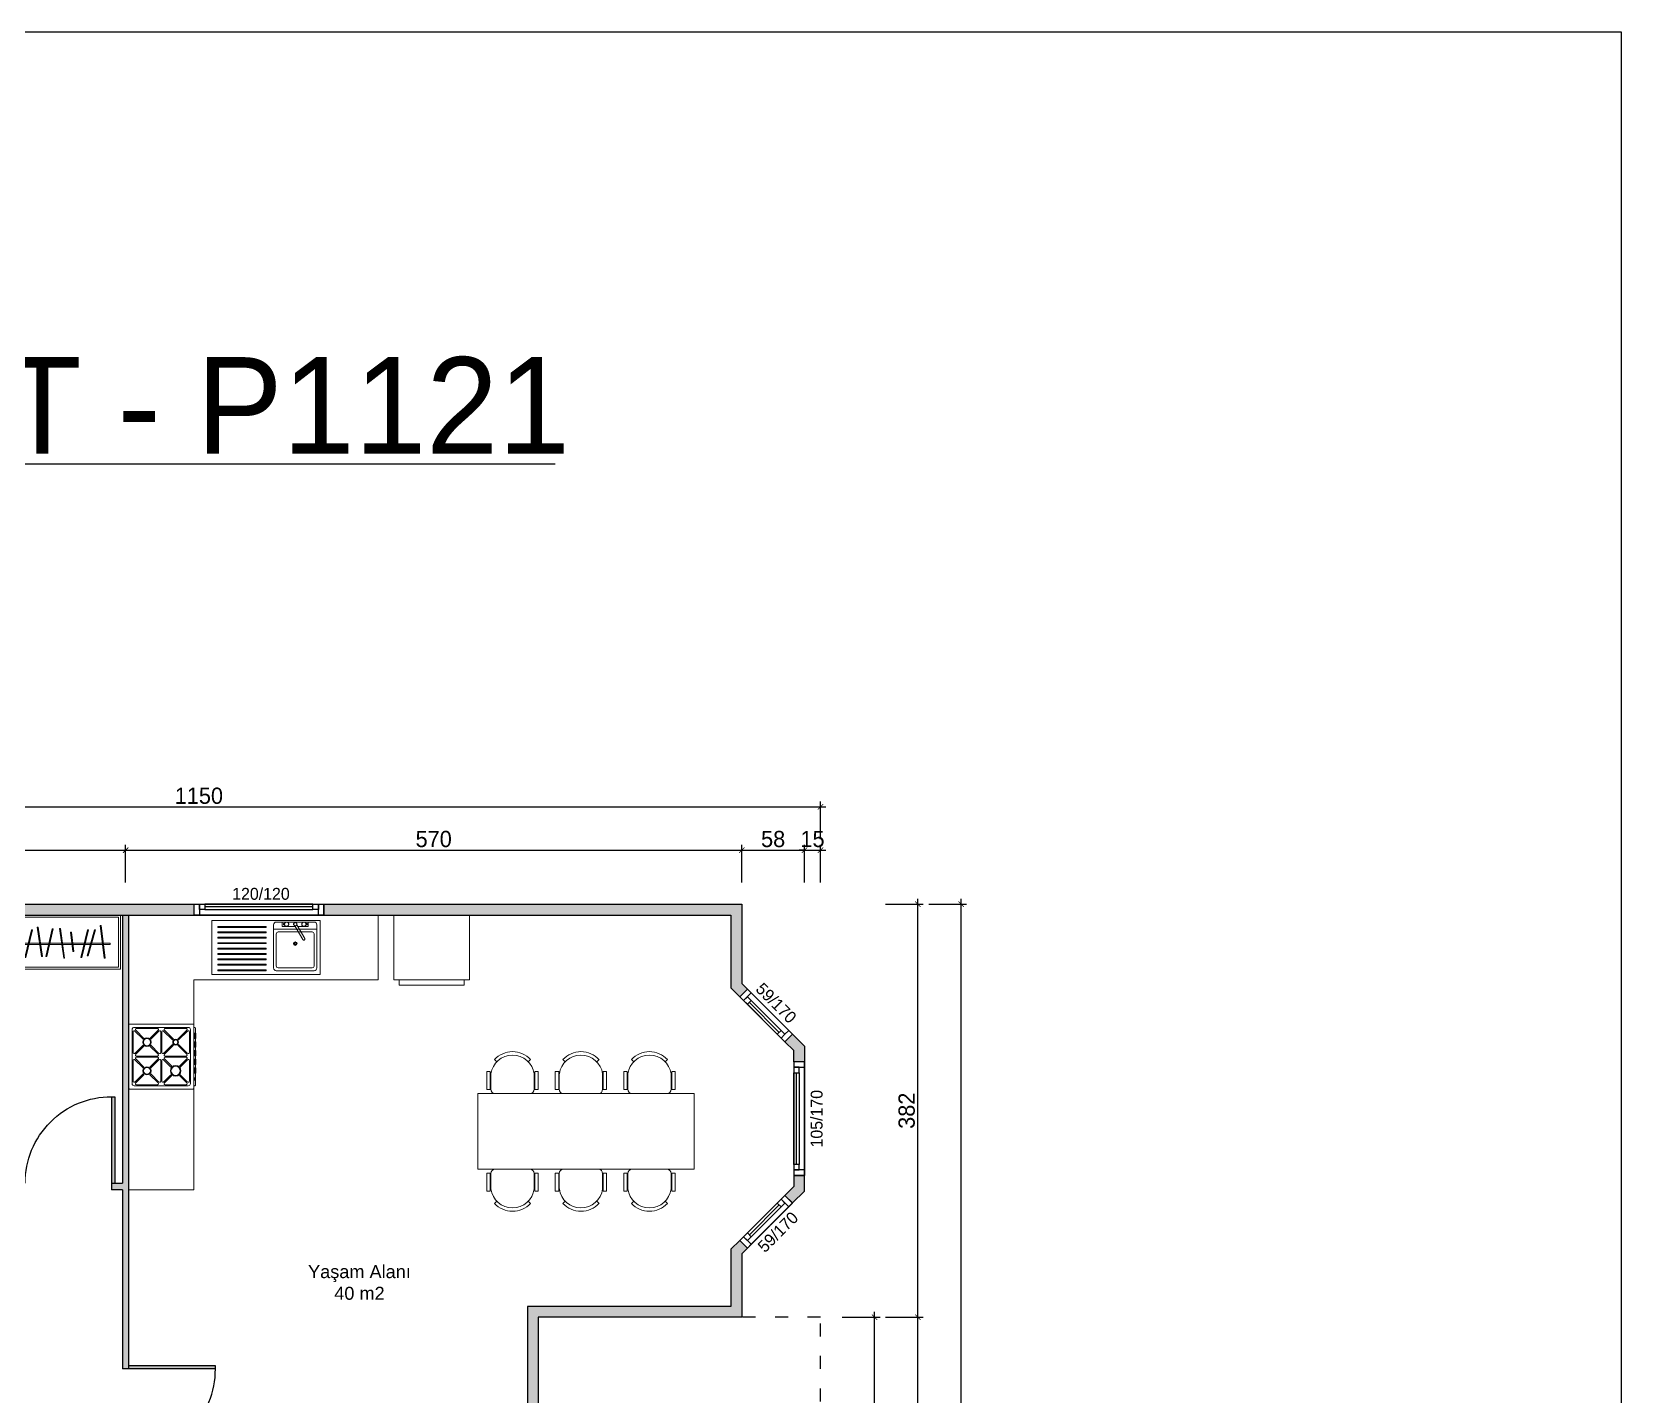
# Model space of a CAD drawing. Header units: inches. Extents: x 321 to 21697, y 7 to 6462.
# Drawn here: x 20227 to 21697, y 1268 to 2529 of the extents above; entities that cross this region are included whole.
import ezdxf

# ---------------------------------------------------------------- set-up
doc = ezdxf.new("R2010")
doc.units = ezdxf.units.IN
doc.header["$MEASUREMENT"] = 0
doc.linetypes.add('ACAD_ISO03W100', pattern=[30, 12, -18])
doc.layers.add('Kapı', color=154, linetype='Continuous', true_color=0x0c4697)
for name, color, linetype in [('Pencere', 141, 'Continuous'), ('PM-TARAMA PARAPET', 7, 'Continuous'), ('Veranda', 31, 'Continuous')]:
    doc.layers.add(name, color=color, linetype=linetype)
doc.layers.add('tefris', color=8, linetype='Continuous', lineweight=5)
doc.layers.add('tefriş', color=8, linetype='Continuous', lineweight=0)
doc.styles.add('DIŞ ÖLÇÜ', font='FRAMDCN.TTF', dxfattribs={"height": 15})
doc.styles.get("Standard").update_dxf_attribs({"font": 'arial.ttf'})
doc.dimstyles.new('YAZI STİLİ', dxfattribs={"dimscale": 0.5, "dimtxt": 15, "dimasz": 10, "dimexe": 10, "dimexo": 10, "dimgap": 5, "dimtad": 1, "dimdec": 0, "dimtxsty": 'DIŞ ÖLÇÜ', "dimblk": 'ARCHTICK', "dimcen": 2.5, "dimdle": 10, "dimadec": 0, "dimazin": 0, "dimtfac": 1, "dimtdec": 0, "dimtix": 1, "dimtmove": 0, "dimatfit": 3, "dimldrblk": 'ARCHTICK', "dimfxl": 60, "dimfxlon": 1, "dimlwd": -1, "dimlwe": -1, "dimarcsym": 0})

# ---------------------------------------------------------------- blocks, each defined once
blk = doc.blocks.new('_ArchTick')
at = {"color": 0, "linetype": 'ByBlock', "const_width": 0.15}
blk.add_lwpolyline([(-0.5, -0.5), (0.5, 0.5)], dxfattribs=at)
blk = doc.blocks.new('*D398')
at = {"color": 0, "transparency": 16777216}
for p, q in [((20695.2, 526.7), (20695.2, 491.7)), ((20956.2, 526.7), (20956.2, 491.7)), ((20690.2, 496.7), (20961.2, 496.7))]:
    blk.add_line(p, q, dxfattribs=at)
at = {"layer": 'Defpoints', "color": 0, "transparency": 16777216}
for p in [(20956.2, 1300.7), (20695.2, 802.9), (20956.2, 496.7)]:
    blk.add_point(p, dxfattribs=at)
at = {"color": 0, "transparency": 16777216, "xscale": 5, "yscale": 5, "zscale": 5, "rotation": 180}
blk.add_blockref('_ArchTick', (20695.2, 496.7), dxfattribs=at)
at = {"color": 0, "transparency": 16777216, "xscale": 5, "yscale": 5, "zscale": 5}
blk.add_blockref('_ArchTick', (20956.2, 496.7), dxfattribs=at)
at = {"color": 0, "transparency": 16777216, "insert": (20825.7, 506.9), "char_height": 15, "attachment_point": 5, "style": 'DIŞ ÖLÇÜ'}
blk.add_mtext('261', dxfattribs=at)
blk = doc.blocks.new('*D401')
at = {"color": 0, "transparency": 16777216}
for p, q in [((21016.2, 1340.7), (21051.2, 1340.7)), ((21046.2, 837.9), (21046.2, 1345.7)), ((21016.2, 842.9), (21051.2, 842.9))]:
    blk.add_line(p, q, dxfattribs=at)
at = {"layer": 'Defpoints', "color": 0, "transparency": 16777216}
for p in [(20923.4, 1340.7), (21046.2, 1340.7), (20233.2, 842.9)]:
    blk.add_point(p, dxfattribs=at)
at = {"color": 0, "transparency": 16777216, "xscale": 5, "yscale": 5, "zscale": 5}
for p, rotation in [((21046.2, 1340.7), 90), ((21046.2, 842.9), 270)]:
    blk.add_blockref('_ArchTick', p, dxfattribs=dict(at, rotation=rotation))
at = {"color": 0, "transparency": 16777216, "insert": (21035.9, 1091.8), "char_height": 15, "attachment_point": 5, "rotation": 90, "style": 'DIŞ ÖLÇÜ'}
blk.add_mtext('498', dxfattribs=at)
blk = doc.blocks.new('*D402')
at = {"color": 0, "transparency": 16777216}
for p, q in [((21016.2, 1722.7), (21051.2, 1722.7)), ((21046.2, 1335.7), (21046.2, 1727.7)), ((21016.2, 1340.7), (21051.2, 1340.7))]:
    blk.add_line(p, q, dxfattribs=at)
at = {"layer": 'Defpoints', "color": 0, "transparency": 16777216}
for p in [(20923.4, 1722.7), (21046.2, 1722.7), (20923.4, 1340.7)]:
    blk.add_point(p, dxfattribs=at)
at = {"color": 0, "transparency": 16777216, "xscale": 5, "yscale": 5, "zscale": 5}
for p, rotation in [((21046.2, 1722.7), 90), ((21046.2, 1340.7), 270)]:
    blk.add_blockref('_ArchTick', p, dxfattribs=dict(at, rotation=rotation))
at = {"color": 0, "transparency": 16777216, "insert": (21035.9, 1531.7), "char_height": 15, "attachment_point": 5, "rotation": 90, "style": 'DIŞ ÖLÇÜ'}
blk.add_mtext('382', dxfattribs=at)
blk = doc.blocks.new('*D548')
at = {"color": 0, "transparency": 16777216}
for p, q in [((19801.7, 1772.7), (20318.7, 1772.7)), ((19806.7, 1742.7), (19806.7, 1777.7)), ((20313.7, 1742.7), (20313.7, 1777.7))]:
    blk.add_line(p, q, dxfattribs=at)
at = {"layer": 'Defpoints', "color": 0, "transparency": 16777216}
for p in [(20313.7, 1772.7), (19806.7, 1722.7), (20313.7, 1712.7)]:
    blk.add_point(p, dxfattribs=at)
at = {"color": 0, "transparency": 16777216, "xscale": 5, "yscale": 5, "zscale": 5, "rotation": 180}
blk.add_blockref('_ArchTick', (19806.7, 1772.7), dxfattribs=at)
at = {"color": 0, "transparency": 16777216, "xscale": 5, "yscale": 5, "zscale": 5}
blk.add_blockref('_ArchTick', (20313.7, 1772.7), dxfattribs=at)
at = {"color": 0, "transparency": 16777216, "insert": (20060.2, 1782.9), "char_height": 15, "attachment_point": 5, "style": 'DIŞ ÖLÇÜ'}
blk.add_mtext('507', dxfattribs=at)
blk = doc.blocks.new('*D549')
at = {"color": 0, "transparency": 16777216}
for p, q in [((20308.7, 1772.7), (20888.4, 1772.7)), ((20313.7, 1742.7), (20313.7, 1777.7)), ((20883.4, 1742.7), (20883.4, 1777.7))]:
    blk.add_line(p, q, dxfattribs=at)
at = {"layer": 'Defpoints', "color": 0, "transparency": 16777216}
for p in [(20883.4, 1772.7), (20883.4, 1722.7), (20313.7, 1712.7)]:
    blk.add_point(p, dxfattribs=at)
at = {"color": 0, "transparency": 16777216, "xscale": 5, "yscale": 5, "zscale": 5, "rotation": 180}
blk.add_blockref('_ArchTick', (20313.7, 1772.7), dxfattribs=at)
at = {"color": 0, "transparency": 16777216, "xscale": 5, "yscale": 5, "zscale": 5}
blk.add_blockref('_ArchTick', (20883.4, 1772.7), dxfattribs=at)
at = {"color": 0, "transparency": 16777216, "insert": (20598.5, 1782.9), "char_height": 15, "attachment_point": 5, "style": 'DIŞ ÖLÇÜ'}
blk.add_mtext('570', dxfattribs=at)
blk = doc.blocks.new('*D550')
at = {"color": 0, "transparency": 16777216}
for p, q in [((20878.4, 1772.7), (20946.4, 1772.7)), ((20883.4, 1742.7), (20883.4, 1777.7)), ((20941.4, 1742.7), (20941.4, 1777.7))]:
    blk.add_line(p, q, dxfattribs=at)
at = {"layer": 'Defpoints', "color": 0, "transparency": 16777216}
for p in [(20941.4, 1772.7), (20883.4, 1722.7), (20941.4, 1591.4)]:
    blk.add_point(p, dxfattribs=at)
at = {"color": 0, "transparency": 16777216, "xscale": 5, "yscale": 5, "zscale": 5, "rotation": 180}
blk.add_blockref('_ArchTick', (20883.4, 1772.7), dxfattribs=at)
at = {"color": 0, "transparency": 16777216, "xscale": 5, "yscale": 5, "zscale": 5}
blk.add_blockref('_ArchTick', (20941.4, 1772.7), dxfattribs=at)
at = {"color": 0, "transparency": 16777216, "insert": (20912.4, 1782.9), "char_height": 15, "attachment_point": 5, "style": 'DIŞ ÖLÇÜ'}
blk.add_mtext('58', dxfattribs=at)
blk = doc.blocks.new('*D551')
at = {"color": 0, "transparency": 16777216}
for p, q in [((20941.4, 1772.7), (20936.4, 1772.7)), ((20941.4, 1742.7), (20941.4, 1777.7)), ((20941.4, 1772.7), (20956.2, 1772.7)), ((20956.2, 1742.7), (20956.2, 1777.7)), ((20956.2, 1772.7), (20961.2, 1772.7))]:
    blk.add_line(p, q, dxfattribs=at)
at = {"layer": 'Defpoints', "color": 0, "transparency": 16777216}
for p in [(20956.2, 1772.7), (20941.4, 1591.4), (20956.2, 1340.7)]:
    blk.add_point(p, dxfattribs=at)
at = {"color": 0, "transparency": 16777216, "xscale": 5, "yscale": 5, "zscale": 5}
blk.add_blockref('_ArchTick', (20941.4, 1772.7), dxfattribs=at)
at = {"color": 0, "transparency": 16777216, "xscale": 5, "yscale": 5, "zscale": 5, "rotation": 180}
blk.add_blockref('_ArchTick', (20956.2, 1772.7), dxfattribs=at)
at = {"color": 0, "transparency": 16777216, "insert": (20948.8, 1782.9), "char_height": 15, "attachment_point": 5, "style": 'DIŞ ÖLÇÜ'}
blk.add_mtext('15', dxfattribs=at)
blk = doc.blocks.new('*D403')
at = {"color": 0, "transparency": 16777216}
for p, q in [((19801.7, 1812.7), (20961.2, 1812.7)), ((19806.7, 1782.7), (19806.7, 1817.7)), ((20956.2, 1782.7), (20956.2, 1817.7))]:
    blk.add_line(p, q, dxfattribs=at)
at = {"layer": 'Defpoints', "color": 0, "transparency": 16777216}
for p in [(20956.2, 1812.7), (19806.7, 1722.7), (20956.2, 1340.7)]:
    blk.add_point(p, dxfattribs=at)
at = {"color": 0, "transparency": 16777216, "xscale": 5, "yscale": 5, "zscale": 5, "rotation": 180}
blk.add_blockref('_ArchTick', (19806.7, 1812.7), dxfattribs=at)
at = {"color": 0, "transparency": 16777216, "xscale": 5, "yscale": 5, "zscale": 5}
blk.add_blockref('_ArchTick', (20956.2, 1812.7), dxfattribs=at)
at = {"color": 0, "transparency": 16777216, "insert": (20381.4, 1822.9), "char_height": 15, "attachment_point": 5, "style": 'DIŞ ÖLÇÜ'}
blk.add_mtext('1150', dxfattribs=at)
blk = doc.blocks.new('*D405')
at = {"color": 0, "transparency": 16777216}
for p, q in [((21056.2, 1722.7), (21091.2, 1722.7)), ((21086.2, 581.7), (21086.2, 1727.7)), ((21056.2, 586.7), (21091.2, 586.7))]:
    blk.add_line(p, q, dxfattribs=at)
at = {"layer": 'Defpoints', "color": 0, "transparency": 16777216}
for p in [(20840.1, 1722.7), (21086.2, 1722.7), (20107.4, 586.7)]:
    blk.add_point(p, dxfattribs=at)
at = {"color": 0, "transparency": 16777216, "xscale": 5, "yscale": 5, "zscale": 5}
for p, rotation in [((21086.2, 1722.7), 90), ((21086.2, 586.7), 270)]:
    blk.add_blockref('_ArchTick', p, dxfattribs=dict(at, rotation=rotation))
at = {"color": 0, "transparency": 16777216, "insert": (21075.9, 1154.7), "char_height": 15, "attachment_point": 5, "rotation": 90, "style": 'DIŞ ÖLÇÜ'}
blk.add_mtext('1136', dxfattribs=at)
blk = doc.blocks.new('*D407')
at = {"color": 0, "transparency": 16777216}
for p, q in [((20976.2, 1340.7), (21011.2, 1340.7)), ((21006.2, 597.9), (21006.2, 1345.7)), ((20976.2, 602.9), (21011.2, 602.9))]:
    blk.add_line(p, q, dxfattribs=at)
at = {"layer": 'Defpoints', "color": 0, "transparency": 16777216}
for p in [(20916.2, 1340.7), (21006.2, 1340.7), (20916.2, 602.9)]:
    blk.add_point(p, dxfattribs=at)
at = {"color": 0, "transparency": 16777216, "xscale": 5, "yscale": 5, "zscale": 5}
for p, rotation in [((21006.2, 1340.7), 90), ((21006.2, 602.9), 270)]:
    blk.add_blockref('_ArchTick', p, dxfattribs=dict(at, rotation=rotation))
at = {"color": 0, "transparency": 16777216, "insert": (20995.9, 971.8), "char_height": 15, "attachment_point": 5, "rotation": 90, "style": 'DIŞ ÖLÇÜ'}
blk.add_mtext('738', dxfattribs=at)
blk = doc.blocks.new('esfdad')
at = {"layer": 'tefris', "lineweight": 0, "ltscale": 50}
for p, q in [((8348.4, 990.1), (8347.5, 989.9)), ((8362.3, 988.4), (8361.4, 988.4)), ((8368.9, 988.7), (8368, 988.5)), ((8379.4, 985.5), (8378.5, 985.4)), ((8394.9, 987.6), (8393.9, 987.6)), ((8400.1, 990.1), (8399.2, 990.1)), ((8414.1, 988.4), (8413.2, 988.4)), ((8420.7, 988.7), (8419.8, 988.7)), ((8431.1, 985.5), (8430.2, 985.5)), ((8446.6, 987.6), (8445.7, 987.6)), ((8453.2, 987.5), (8452.3, 987.5)), ((8458.3, 991.7), (8457.4, 991.6)), ((8352.3, 962.8), (8351.4, 962.8)), ((8356.3, 962.8), (8355.4, 962.8)), ((8372.9, 961.4), (8372, 961.4)), ((8381.5, 967.7), (8380.6, 967.7)), ((8388.9, 962), (8388, 962)), ((8404.1, 962.8), (8403.2, 962.8)), ((8408.1, 962.8), (8407.2, 962.8)), ((8424.7, 961.4), (8423.8, 961.4)), ((8433.3, 967.7), (8432.4, 967.6)), ((8440.7, 962), (8439.7, 962)), ((8446.3, 963.4), (8445.4, 963.4)), ((8462, 961.5), (8461.1, 961.5))]:
    blk.add_line(p, q, dxfattribs=at)
at = {"layer": 'tefris', "lineweight": 0}
for p, q in [((8351.4, 962.8), (8347.5, 989.9)), ((8352.3, 962.8), (8348.4, 990.1)), ((8355.4, 962.8), (8361.4, 988.4)), ((8356.3, 962.8), (8362.3, 988.4)), ((8372, 961.4), (8368, 988.7)), ((8372.9, 961.4), (8368.9, 988.7)), ((8380.6, 967.7), (8378.4, 985.5)), ((8381.5, 967.7), (8379.4, 985.5)), ((8388, 962), (8393.9, 987.6)), ((8388.9, 962), (8394.9, 987.6)), ((8403.2, 962.8), (8399.2, 990.1)), ((8404.1, 962.8), (8400.1, 990.1)), ((8407.2, 962.8), (8413.2, 988.4)), ((8408.1, 962.8), (8414.1, 988.4)), ((8423.8, 961.4), (8419.8, 988.7)), ((8424.7, 961.4), (8420.7, 988.7)), ((8432.4, 967.7), (8430.2, 985.5)), ((8433.3, 967.7), (8431.1, 985.5)), ((8439.7, 962), (8445.7, 987.6)), ((8440.7, 962), (8446.6, 987.6)), ((8445.4, 963.4), (8452.3, 987.5)), ((8446.3, 963.4), (8453.2, 987.5)), ((8461.1, 961.5), (8457.4, 991.7)), ((8462, 961.5), (8458.3, 991.7))]:
    blk.add_line(p, q, dxfattribs=at)
at = {"layer": 'tefris'}
for points in [[(8326.4, 951.2), (8476.4, 951.2), (8476.4, 1001.2), (8326.4, 1001.2)], [(8328.4, 953.2), (8474.4, 953.2), (8474.4, 999.2), (8328.4, 999.2)]]:
    blk.add_lwpolyline(points, close=True, dxfattribs=at)
at = {"layer": 'tefris', "lineweight": 0}
for points in [[(8349.6, 975.4), (8335.9, 975.4), (8335.9, 973.9), (8349.8, 973.9)], [(8358.4, 975.4), (8350.5, 975.4)], [(8350.7, 973.9), (8358, 973.9)], [(8358.9, 973.9), (8370.2, 973.9)], [(8369.9, 975.4), (8359.3, 975.4)], [(8379.7, 975.4), (8370.9, 975.4)], [(8371.1, 973.9), (8379.8, 973.9)], [(8391.1, 975.4), (8380.6, 975.4)], [(8380.8, 973.9), (8390.7, 973.9)], [(8391.7, 973.9), (8401.6, 973.9)], [(8401.4, 975.4), (8392, 975.4)], [(8410.2, 975.4), (8402.3, 975.4)], [(8402.5, 973.9), (8409.8, 973.9)], [(8410.7, 973.9), (8421.9, 973.9)], [(8421.7, 975.4), (8411.1, 975.4)], [(8431.4, 975.4), (8422.6, 975.4)], [(8422.9, 973.9), (8431.6, 973.9)], [(8442.9, 975.4), (8432.4, 975.4)], [(8432.5, 973.9), (8442.5, 973.9)], [(8443.4, 973.9), (8448.4, 973.9)], [(8448.9, 975.4), (8443.8, 975.4)], [(8449.4, 973.9), (8459.6, 973.9)], [(8459.4, 975.4), (8449.8, 975.4)], [(8460.5, 973.9), (8466.7, 973.9), (8466.7, 975.4), (8460.3, 975.4)]]:
    blk.add_lwpolyline(points, dxfattribs=at)
blk = doc.blocks.new('PŞP')
at = {"layer": 'tefris', "ltscale": 0.05}
for p, q in [((47961.5, 12742), (47961.5, 12682)), ((47966.5, 12682), (47966.5, 12742))]:
    blk.add_line(p, q, dxfattribs=at)
at = {"layer": 'tefris', "ltscale": 50}
blk.add_line((47961.5, 12742), (47966.5, 12742), dxfattribs=at)
at = {"layer": 'tefris'}
blk.add_line((47961.5, 12682), (47966.5, 12682), dxfattribs=at)
at = {"layer": 'tefris', "ltscale": 0.05}
blk.add_lwpolyline([(48026.5, 12747), (47966.5, 12747), (47966.5, 12677), (48026.5, 12677)], close=True, dxfattribs=at)
blk = doc.blocks.new('yjyujyuj')
at = {"layer": 'tefris'}
for p, q in [((54965.3, -15206.2), (54965.3, -15156.2)), ((54965.3, -15156.2), (55065.3, -15156.2)), ((54968.3, -15160.1), (54968.3, -15200.1)), ((55008.3, -15164.2), (54968.3, -15164.2)), ((55005.8, -15157.6), (54970.8, -15157.6)), ((55004.1, -15166.7), (54972.5, -15166.7)), ((54976.3, -15157.6), (54976.3, -15161.6)), ((55000.3, -15157.6), (54976.3, -15157.6)), ((54976.3, -15161.6), (54986, -15161.6)), ((54977.3, -15159.1), (54977.3, -15160.1)), ((54978.4, -15159.1), (54977.3, -15159.1)), ((54977.3, -15160.1), (54978.4, -15160.1)), ((54979.4, -15172.9), (54986.9, -15160.1)), ((54988.6, -15161.1), (54981.2, -15173.9)), ((54988.3, -15161.6), (55000.3, -15161.6)), ((54998.2, -15159.1), (54999.3, -15159.1)), ((54999.3, -15160.1), (54998.2, -15160.1)), ((54999.3, -15159.1), (54999.3, -15160.1)), ((55000.3, -15161.6), (55000.3, -15157.6)), ((55008.3, -15200.1), (55008.3, -15160.1)), ((55015.3, -15162.6), (55015.3, -15161.7)), ((55015.3, -15161.7), (55059.9, -15161.7)), ((55059.9, -15162.6), (55015.3, -15162.6)), ((55015.3, -15167.6), (55015.3, -15166.7)), ((55015.3, -15166.7), (55059.9, -15166.7)), ((55059.9, -15161.7), (55059.9, -15162.6)), ((55059.9, -15166.7), (55059.9, -15167.6)), ((55065.3, -15156.2), (55065.3, -15157.2)), ((55065.3, -15156.2), (55065.3, -15206.2)), ((54970.8, -15168.4), (54970.8, -15198.4)), ((55005.8, -15198.4), (55005.8, -15168.4)), ((55059.9, -15167.6), (55015.3, -15167.6)), ((55015.3, -15172.6), (55015.3, -15171.7)), ((55015.3, -15171.7), (55059.9, -15171.7)), ((55059.9, -15172.6), (55015.3, -15172.6)), ((55015.3, -15177.6), (55015.3, -15176.7)), ((55015.3, -15176.7), (55059.9, -15176.7)), ((55059.9, -15177.6), (55015.3, -15177.6)), ((55059.9, -15171.7), (55059.9, -15172.6)), ((55059.9, -15176.7), (55059.9, -15177.6)), ((55015.3, -15182.6), (55015.3, -15181.7)), ((55015.3, -15181.7), (55059.9, -15181.7)), ((55059.9, -15182.6), (55015.3, -15182.6)), ((55015.3, -15187.6), (55015.3, -15186.7)), ((55015.3, -15186.7), (55059.9, -15186.7)), ((55059.9, -15187.6), (55015.3, -15187.6)), ((55015.3, -15192.6), (55015.3, -15191.7)), ((55015.3, -15191.7), (55059.9, -15191.7)), ((55059.9, -15192.6), (55015.3, -15192.6)), ((55059.9, -15181.7), (55059.9, -15182.6)), ((55059.9, -15186.7), (55059.9, -15187.6)), ((55059.9, -15191.7), (55059.9, -15192.6)), ((54965.3, -15206.2), (54966.3, -15206.2)), ((55065.3, -15206.2), (54965.3, -15206.2)), ((54970.8, -15202.6), (55005.8, -15202.6)), ((54972.5, -15200.1), (55004.1, -15200.1)), ((55015.3, -15197.6), (55015.3, -15196.7)), ((55015.3, -15196.7), (55059.9, -15196.7)), ((55059.9, -15197.6), (55015.3, -15197.6)), ((55015.3, -15202.6), (55015.3, -15201.7)), ((55015.3, -15201.7), (55059.9, -15201.7)), ((55059.9, -15202.6), (55015.3, -15202.6)), ((55059.9, -15196.7), (55059.9, -15197.6)), ((55059.9, -15201.7), (55059.9, -15202.6))]:
    blk.add_line(p, q, dxfattribs=at)
blk.add_lwpolyline([(54988.3, -15158.1), (54988.6, -15158.1), (54988.9, -15158.2), (54989.2, -15158.3), (54989.4, -15158.5), (54989.6, -15158.7), (54989.7, -15159), (54989.8, -15159.3), (54989.8, -15159.6), (54989.8, -15159.9), (54989.7, -15160.1), (54989.6, -15160.4), (54989.4, -15160.6), (54989.1, -15160.8), (54988.9, -15160.9), (54988.6, -15161), (54988.3, -15161.1), (54988, -15161), (54987.7, -15161), (54987.5, -15160.8), (54987.3, -15160.6), (54987.1, -15160.4), (54986.9, -15160.1), (54986.8, -15159.8), (54986.8, -15159.6), (54986.8, -15159.3), (54986.9, -15159), (54987.1, -15158.7), (54987.3, -15158.5), (54987.5, -15158.3), (54987.7, -15158.2), (54988, -15158.1), (54988.3, -15158.1), (54988, -15158.1), (54987.7, -15158.2), (54987.5, -15158.3), (54987.3, -15158.5), (54987.1, -15158.7), (54986.9, -15159), (54986.8, -15159.3), (54986.8, -15159.6), (54986.8, -15159.8), (54986.9, -15160), (54986.9, -15160.1), (54979.4, -15172.9), (54979.3, -15173.2), (54979.3, -15173.4), (54979.3, -15173.7), (54979.4, -15173.9), (54979.6, -15174.1), (54979.8, -15174.3), (54980, -15174.4), (54980.3, -15174.4), (54980.6, -15174.4), (54980.8, -15174.3), (54981, -15174.1), (54981.2, -15173.9), (54988.6, -15161.1), (54988.3, -15161.6), (55000.3, -15161.6), (55000.3, -15157.6), (54976.3, -15157.6), (54976.3, -15161.6), (54986, -15161.6), (54980.3, -15161.6), (54980.7, -15161.5), (54981, -15161.4), (54981.3, -15161.3), (54981.6, -15161.1), (54981.8, -15160.9), (54982, -15160.6), (54982.2, -15160.2), (54982.3, -15159.9), (54982.3, -15159.6), (54982.3, -15159.2), (54982.2, -15158.9), (54982, -15158.6), (54981.8, -15158.3), (54981.6, -15158), (54981.3, -15157.8), (54981, -15157.7), (54980.7, -15157.6), (54980.3, -15157.6), (54980, -15157.6), (54979.6, -15157.7), (54979.3, -15157.8), (54979, -15158), (54978.8, -15158.3), (54978.6, -15158.6), (54978.4, -15158.9), (54978.4, -15159.1), (54977.3, -15159.1), (54977.3, -15160.1), (54978.4, -15160.1), (54978.4, -15160.1), (54978.3, -15159.9), (54978.3, -15159.6), (54978.3, -15159.2), (54978.4, -15158.9), (54978.4, -15159.1), (54978.4, -15159.1), (54978.4, -15159.1), (54978.4, -15159.1), (54978.3, -15159.2), (54978.3, -15159.6), (54978.3, -15159.9), (54978.4, -15160.1), (54978.4, -15160.2), (54978.6, -15160.6), (54978.8, -15160.8), (54979, -15161.1), (54979.3, -15161.3), (54979.6, -15161.4), (54980, -15161.5), (54980.3, -15161.6), (54976.3, -15161.6), (54976.3, -15157.6), (54996.3, -15157.6), (54996, -15157.6), (54995.6, -15157.7), (54995.3, -15157.8), (54995, -15158), (54994.8, -15158.3), (54994.6, -15158.5), (54994.4, -15158.9), (54994.3, -15159.2), (54994.3, -15159.6), (54994.3, -15159.9), (54994.4, -15160.3), (54994.6, -15160.6), (54994.8, -15160.8), (54995, -15161.1), (54995.3, -15161.3), (54995.6, -15161.4), (54996, -15161.5), (54996.3, -15161.6), (54996.7, -15161.5), (54997, -15161.4), (54997.3, -15161.3), (54997.6, -15161.1), (54997.9, -15160.8), (54998, -15160.6), (54998.2, -15160.3), (54998.2, -15160.1), (54999.3, -15160.1), (54999.3, -15159.1), (54998.2, -15159.1), (54998.2, -15158.9), (54998, -15158.6), (54997.8, -15158.3), (54997.6, -15158), (54997.3, -15157.8), (54997, -15157.7), (54996.6, -15157.6), (54996.3, -15157.6), (54996.6, -15157.6), (54997, -15157.7), (54997.3, -15157.8), (54997.6, -15158), (54997.8, -15158.3), (54998, -15158.6), (54998.2, -15159.1), (54998.3, -15159.6), (54998.3, -15159.9), (54998.2, -15160.1), (54998.2, -15160.1)], dxfattribs=at)
for centre, radius in [((54980.3, -15159.6), 2), ((54988.3, -15159.6), 1.5), ((54996.3, -15159.6), 2), ((54988.3, -15177.6), 1.67), ((54986.9, -15177.6), 0.195), ((54987.3, -15176.6), 0.195), ((54987.3, -15178.5), 0.195), ((54988.3, -15177.6), 1.1), ((54988.3, -15177.6), 0.833), ((54988.3, -15176.2), 0.195), ((54988.3, -15178.9), 0.195), ((54989.3, -15176.6), 0.195), ((54989.3, -15178.5), 0.195), ((54989.7, -15177.6), 0.195)]:
    blk.add_circle(centre, radius, dxfattribs=at)
for centre, radius, start, end in [((54970.8, -15160.1), 2.5, 90, 180), ((54972.5, -15168.4), 1.67, 90, 180), ((55004.1, -15168.4), 1.67, 0, 90), ((55005.8, -15160.1), 2.5, 0, 90), ((54980.3, -15173.4), 1, 150, 330), ((54970.8, -15200.1), 2.5, 180, 270), ((54972.5, -15198.4), 1.67, 180, 270), ((55004.1, -15198.4), 1.67, 270, 0), ((55005.8, -15200.1), 2.5, 270, 0)]:
    blk.add_arc(centre, radius, start, end, dxfattribs=at)
blk = doc.blocks.new('thtyht')
at = {"layer": 'tefris'}
for p, q in [((54468.4, -15985), (54467.9, -15985.5)), ((54467.9, -15985.5), (54467.9, -15990.3)), ((54469.5, -15985), (54468.4, -15985)), ((54469.5, -15982.5), (54470, -15982)), ((54469.5, -15982.5), (54469.5, -16041.5)), ((54529, -15982), (54470, -15982)), ((54472.5, -15987), (54472.5, -16037)), ((54473.5, -15989.1), (54473.5, -16008.3)), ((54524.5, -15985), (54474.5, -15985)), ((54475.2, -15988.4), (54483.4, -15996.6)), ((54475.9, -15987.7), (54484.1, -15995.9)), ((54495.8, -15986), (54476.6, -15986)), ((54496.6, -15987.7), (54488.3, -15995.9)), ((54497.3, -15988.4), (54489, -15996.6)), ((54499, -15989.1), (54499, -16008.3)), ((54500, -15989.1), (54500, -16008.3)), ((54509.2, -15995.9), (54501.7, -15988.4)), ((54509.9, -15995.2), (54502.4, -15987.7)), ((54522.3, -15986), (54503.1, -15986)), ((54523.1, -15987.7), (54515.5, -15995.2)), ((54523.8, -15988.4), (54516.3, -15995.9)), ((54525.5, -15989.1), (54525.5, -16008.3)), ((54526.5, -15987), (54526.5, -16037)), ((54529.5, -15982.5), (54529, -15982)), ((54529.5, -15982.5), (54529.5, -16041.5)), ((54467.5, -15990.3), (54467.5, -15995.3)), ((54469.5, -15990.3), (54467.5, -15990.3)), ((54469.5, -15995.3), (54467.5, -15995.3)), ((54467.5, -15998.3), (54467.5, -16003.3)), ((54469.5, -15998.3), (54467.5, -15998.3)), ((54469.5, -16003.3), (54467.5, -16003.3)), ((54467.9, -15995.3), (54467.9, -15998.3)), ((54467.9, -16003.3), (54467.9, -16006.3)), ((54468.5, -15990.3), (54468.5, -15995.3)), ((54468.5, -15998.3), (54468.5, -16003.3)), ((54469, -15990.3), (54469, -15995.3)), ((54469, -15998.3), (54469, -16003.3)), ((54483.4, -16000.8), (54475.2, -16009.1)), ((54484.1, -16001.5), (54475.9, -16009.8)), ((54484.1, -15995.9), (54483.4, -15996.6)), ((54483.4, -16000.8), (54484.1, -16001.5)), ((54488.3, -15995.9), (54489, -15996.6)), ((54489, -16000.8), (54488.3, -16001.5)), ((54488.3, -16001.5), (54496.6, -16009.8)), ((54489, -16000.8), (54497.3, -16009.1)), ((54509.2, -16001.5), (54501.7, -16009.1)), ((54509.9, -16002.3), (54502.4, -16009.8)), ((54509.9, -15995.2), (54509.2, -15995.9)), ((54509.9, -16002.3), (54509.2, -16001.5)), ((54516.3, -15995.9), (54515.5, -15995.2)), ((54516.3, -16001.5), (54515.5, -16002.3)), ((54523.1, -16009.8), (54515.5, -16002.3)), ((54523.8, -16009.1), (54516.3, -16001.5)), ((54469.5, -16006.3), (54467.5, -16006.3)), ((54467.5, -16006.3), (54467.5, -16011.3)), ((54469.5, -16011.3), (54467.5, -16011.3)), ((54469.5, -16014.3), (54467.5, -16014.3)), ((54467.5, -16014.3), (54467.5, -16019.3)), ((54467.9, -16011.3), (54467.9, -16014.3)), ((54468.5, -16006.3), (54468.5, -16011.3)), ((54468.5, -16014.3), (54468.5, -16019.3)), ((54469, -16006.3), (54469, -16011.3)), ((54469, -16014.3), (54469, -16019.3)), ((54473.5, -16015.6), (54473.5, -16034.8)), ((54475.2, -16014.9), (54482, -16021.7)), ((54475.9, -16014.2), (54482.7, -16021)), ((54495.8, -16011.5), (54476.6, -16011.5)), ((54495.8, -16012.5), (54476.6, -16012.5)), ((54496.6, -16014.2), (54489.8, -16021)), ((54497.3, -16014.9), (54490.5, -16021.7)), ((54499, -16015.6), (54499, -16034.8)), ((54500, -16015.6), (54500, -16034.8)), ((54501.7, -16014.9), (54509.2, -16022.4)), ((54502.4, -16014.2), (54509.9, -16021.7)), ((54522.3, -16011.5), (54503.1, -16011.5)), ((54522.3, -16012.5), (54503.1, -16012.5)), ((54515.5, -16021.7), (54523.1, -16014.2)), ((54516.3, -16022.4), (54523.8, -16014.9)), ((54525.5, -16015.6), (54525.5, -16034.8)), ((54469.5, -16019.3), (54467.5, -16019.3)), ((54469.5, -16022.3), (54467.5, -16022.3)), ((54467.5, -16022.3), (54467.5, -16027.3)), ((54469.5, -16027.3), (54467.5, -16027.3)), ((54467.9, -16019.3), (54467.9, -16022.3)), ((54467.9, -16027.3), (54467.9, -16038.5)), ((54469.5, -16031.8), (54468.4, -16031.8)), ((54468.4, -16031.8), (54468.4, -16033.8)), ((54469.5, -16033.8), (54468.4, -16033.8)), ((54468.5, -16022.3), (54468.5, -16027.3)), ((54469, -16022.3), (54469, -16027.3)), ((54482, -16028.8), (54475.2, -16035.6)), ((54482.7, -16029.5), (54475.9, -16036.3)), ((54482.7, -16021), (54482, -16021.7)), ((54482, -16028.8), (54482.7, -16029.5)), ((54489.8, -16021), (54490.5, -16021.7)), ((54490.5, -16028.8), (54489.8, -16029.5)), ((54489.8, -16029.5), (54496.6, -16036.3)), ((54490.5, -16028.8), (54497.3, -16035.6)), ((54501.7, -16035.6), (54509.2, -16028)), ((54502.4, -16036.3), (54509.9, -16028.8)), ((54509.2, -16022.4), (54509.9, -16021.7)), ((54509.2, -16028), (54509.9, -16028.8)), ((54515.5, -16021.7), (54516.3, -16022.4)), ((54515.5, -16028.8), (54516.3, -16028)), ((54515.5, -16028.8), (54523.1, -16036.3)), ((54516.3, -16028), (54523.8, -16035.6)), ((54467.9, -16038.5), (54468.4, -16039)), ((54469.5, -16039), (54468.4, -16039)), ((54470, -16042), (54469.5, -16041.5)), ((54529, -16042), (54470, -16042)), ((54524.5, -16039), (54474.5, -16039)), ((54495.8, -16038), (54476.6, -16038)), ((54522.3, -16038), (54503.1, -16038)), ((54529.5, -16041.5), (54529, -16042))]:
    blk.add_line(p, q, dxfattribs=at)
for centre, radius in [((54486.2, -15998.7), 2.64), ((54486.2, -15998.7), 2.04), ((54512.7, -15998.7), 3.89), ((54512.7, -15998.7), 3.29), ((54486.2, -16025.2), 4.88), ((54486.2, -16025.2), 4.28), ((54512.7, -16025.2), 3.76), ((54512.7, -16025.2), 3.16)]:
    blk.add_circle(centre, radius, dxfattribs=at)
for centre, radius, start, end in [((54474.5, -15987), 2, 90, 180), ((54474.5, -15989.1), 1, 45, 180), ((54476.6, -15987), 1, 90, 225), ((54495.8, -15987), 1, 315, 90), ((54498, -15989.1), 1, 0, 135), ((54501, -15989.1), 1, 45, 180), ((54503.1, -15987), 1, 90, 225), ((54522.3, -15987), 1, 315, 90), ((54524.5, -15989.1), 1, 0, 135), ((54524.5, -15987), 2, 0, 90), ((54474.5, -16008.3), 1, 180, 315), ((54474.5, -16015.6), 1, 45, 180), ((54476.6, -16010.5), 1, 135, 270), ((54476.6, -16013.5), 1, 90, 225), ((54495.8, -16010.5), 1, 270, 45), ((54495.8, -16013.5), 1, 315, 90), ((54498, -16008.3), 1, 225, 0), ((54498, -16015.6), 1, 0, 135), ((54501, -16008.3), 1, 180, 315), ((54501, -16015.6), 1, 45, 180), ((54503.1, -16010.5), 1, 135, 270), ((54503.1, -16013.5), 1, 90, 225), ((54522.3, -16010.5), 1, 270, 45), ((54522.3, -16013.5), 1, 315, 90), ((54524.5, -16008.3), 1, 225, 0), ((54524.5, -16015.6), 1, 0, 135), ((54474.5, -16037), 2, 180, 270), ((54474.5, -16034.8), 1, 180, 315), ((54476.6, -16037), 1, 135, 270), ((54495.8, -16037), 1, 270, 45), ((54498, -16034.8), 1, 225, 0), ((54501, -16034.8), 1, 180, 315), ((54503.1, -16037), 1, 135, 270), ((54522.3, -16037), 1, 270, 45), ((54524.5, -16034.8), 1, 225, 0), ((54524.5, -16037), 2, 270, 0)]:
    blk.add_arc(centre, radius, start, end, dxfattribs=at)
blk = doc.blocks.new('fewfe-flat-1')
at = {"layer": 'tefriş'}
for p, q in [((-19.5, 20.3), (-19.5, -20.3)), ((6.2, 30), (-14.8, 30)), ((-14.8, 30), (-14.8, 26)), ((-14.8, 26), (6.2, 26)), ((3.5, 25.3), (-14.5, 25.3)), ((6.2, 26), (6.2, 30)), ((17.7, 18.4), (20.3, 21.1)), ((17.7, -18.4), (20.3, -21.1)), ((-14.8, -26), (6.2, -26)), ((-14.8, -30), (-14.8, -26)), ((6.2, -30), (-14.8, -30)), ((-14.5, -25.3), (-7.9, -25.3)), ((-7.9, -25.3), (3.5, -25.3)), ((6.2, -26), (6.2, -30))]:
    blk.add_line(p, q, dxfattribs=at)
for centre, radius, start, end in [((-14.5, 20.3), 5, 90, 180), ((0, 0), 25.5, 277.8799, 82.1201), ((0.9, 0), 28.6, 312.6634, 47.3366), ((-14.5, -20.3), 5, 180, 270)]:
    blk.add_arc(centre, radius, start, end, dxfattribs=at)
blk = doc.blocks.new('dvsf')
at = {"layer": 'Pencere'}
for p, q in [((32958.5, -3775.1), (32930.9, -3747.6)), ((32960.2, -3773.4), (32932.7, -3745.8)), ((33116.4, -3773.4), (33144, -3745.8)), ((33118.1, -3775.1), (33145.7, -3747.6)), ((32956.7, -3784), (32922.1, -3749.3)), ((32929.1, -3749.3), (32956.7, -3776.9)), ((33119.9, -3784), (33154.6, -3749.3)), ((33147.5, -3749.3), (33119.9, -3776.9)), ((32995.8, -3788.6), (33080.8, -3788.6)), ((32995.8, -3791.1), (33080.8, -3791.1)), ((33119.9, -3784), (33116.4, -3780.5)), ((32990.8, -3798.6), (33085.8, -3798.6)), ((33080.8, -3793.6), (32995.8, -3793.6))]:
    blk.add_line(p, q, dxfattribs=at)
for points in [[(32922.1, -3749.3), (32918.5, -3745.8), (32925.6, -3738.7), (32929.1, -3742.3), (32922.1, -3749.3)], [(32932.7, -3745.8), (32929.1, -3749.3), (32925.6, -3745.8), (32929.1, -3742.3), (32932.7, -3745.8)], [(33144, -3745.8), (33147.5, -3749.3), (33151, -3745.8), (33147.5, -3742.3), (33144, -3745.8)], [(33154.6, -3749.3), (33158.1, -3745.8), (33151, -3738.7), (33147.5, -3742.3), (33154.6, -3749.3)], [(32963.8, -3776.9), (32960.2, -3780.5), (32956.7, -3776.9), (32960.2, -3773.4), (32963.8, -3776.9)], [(32960.2, -3787.5), (32956.7, -3784), (32963.8, -3776.9), (32967.3, -3780.5), (32960.2, -3787.5)], [(33112.8, -3776.9), (33116.4, -3780.5), (33119.9, -3776.9), (33116.4, -3773.4), (33112.8, -3776.9)], [(32985.8, -3798.6), (32990.8, -3798.6), (32990.8, -3788.6), (32985.8, -3788.6), (32985.8, -3798.6)], [(32990.8, -3788.6), (32990.8, -3793.6), (32995.8, -3793.6), (32995.8, -3788.6), (32990.8, -3788.6)], [(33080.8, -3788.6), (33080.8, -3793.6), (33085.8, -3793.6), (33085.8, -3788.6), (33080.8, -3788.6)], [(33085.8, -3798.6), (33090.8, -3798.6), (33090.8, -3788.6), (33085.8, -3788.6), (33085.8, -3798.6)]]:
    blk.add_lwpolyline(points, dxfattribs=at)
blk = doc.blocks.new('ty2jty12hntgh2')
at = {"layer": 'Pencere'}
for p, q in [((7806.7, 5115.6), (7806.7, 5225.6)), ((7811.7, 5220.6), (7811.7, 5120.6)), ((7814.2, 5120.6), (7814.2, 5220.6)), ((7816.7, 5120.6), (7816.7, 5220.6))]:
    blk.add_line(p, q, dxfattribs=at)
for points in [[(7806.7, 5225.6), (7806.7, 5230.6), (7816.7, 5230.6), (7816.7, 5225.6), (7806.7, 5225.6)], [(7816.7, 5220.6), (7811.7, 5220.6), (7811.7, 5225.6), (7816.7, 5225.6), (7816.7, 5220.6)], [(7806.7, 5110.6), (7806.7, 5115.6), (7816.7, 5115.6), (7816.7, 5110.6), (7806.7, 5110.6)], [(7816.7, 5115.6), (7811.7, 5115.6), (7811.7, 5120.6), (7816.7, 5120.6), (7816.7, 5115.6)]]:
    blk.add_lwpolyline(points, dxfattribs=at)

msp = doc.modelspace()

# ---------------------------------------------------------------- hatches: boundary and pattern name
at = {"layer": 'Kapı', "transparency": 33554636}
h = msp.add_hatch(color=256, dxfattribs=at)
h.dxf.hatch_style = 1
h.paths.add_polyline_path([(20300.7, 1464.7), (20303.7, 1464.7), (20303.7, 1544.7), (20300.7, 1544.7)])
h = msp.add_hatch(color=256, dxfattribs=at)
h.dxf.hatch_style = 1
h.paths.add_polyline_path([(20316.7, 1292.9), (20316.7, 1295.9), (20396.7, 1295.9), (20396.7, 1292.9)])
at = {"layer": 'PM-TARAMA PARAPET', "true_color": 0x000000}
h = msp.add_hatch(color=18, dxfattribs=at)
h.dxf.hatch_style = 1
h.paths.add_polyline_path([(20441.9, 852.9), (20316.7, 852.9), (20310.7, 852.9), (20303.2, 852.9), (20303.2, 842.9), (20441.9, 842.9)])
h.paths.add_polyline_path([(20695.2, 981.2), (20685.2, 981.2), (20685.2, 852.9), (20561.9, 852.9), (20561.9, 842.9), (20695.2, 842.9)])
h.paths.add_polyline_path([(20695.2, 1340.7), (20883.4, 1340.7), (20883.4, 1398.9), (20883.4, 1399.4), (20888.6, 1404.6), (20881.5, 1411.7), (20873.4, 1403.6), (20873.4, 1398.9), (20873.4, 1350.7), (20685.2, 1350.7), (20685.2, 1101.2), (20695.2, 1101.2)])
h.paths.add_polyline_path([(20941.4, 1591.4), (20930.3, 1602.5), (20923.3, 1595.4), (20931.4, 1587.3), (20931.4, 1576.9), (20941.4, 1576.9)])
h.paths.add_polyline_path([(20941.4, 1471.9), (20931.4, 1471.9), (20931.4, 1461.6), (20923.3, 1453.4), (20930.3, 1446.4), (20941.4, 1457.4)])
h.paths.add_polyline_path([(20883.4, 1722.7), (20496.9, 1722.7), (20496.9, 1712.7), (20873.4, 1712.7), (20873.4, 1649.9), (20873.4, 1645.3), (20881.5, 1637.1), (20888.6, 1644.2), (20883.4, 1649.4), (20883.4, 1649.9)])
h.paths.add_polyline_path([(20376.9, 1722.7), (19806.7, 1722.7), (19806.7, 1647.2), (19816.7, 1647.2), (19816.7, 1712.7), (20310.7, 1712.7), (20316.7, 1712.7), (20376.9, 1712.7)])
h.paths.add_polyline_path([(20316.7, 1712.7), (20310.7, 1712.7), (20310.7, 1464.7), (20300.7, 1464.7), (20300.7, 1458.7), (20310.7, 1458.7), (20310.7, 1292.9), (20316.7, 1292.9)])
h.paths.add_polyline_path([(19816.7, 1527.2), (19806.7, 1527.2), (19806.7, 1396.2), (19816.7, 1396.2), (19816.7, 1458.7), (19816.7, 1464.7)])
h.paths.add_polyline_path([(20188.2, 1458.7), (20220.7, 1458.7), (20220.7, 1464.7), (19816.7, 1464.7), (19816.7, 1458.7), (20182.2, 1458.7), (20182.2, 1159.7), (20172.2, 1159.7), (20172.2, 1153.7), (20188.2, 1153.7)])
h.paths.add_polyline_path([(19816.7, 1153.7), (19816.7, 1159.7), (19816.7, 1276.2), (19806.7, 1276.2), (19806.7, 1123.9), (19816.7, 1123.9)])
h.paths.add_polyline_path([(20092.2, 1159.7), (19816.7, 1159.7), (19816.7, 1153.7), (20064.7, 1153.7), (20064.7, 1143.7), (20070.7, 1143.7), (20070.7, 1153.7), (20092.2, 1153.7)])
h.paths.add_polyline_path([(19816.7, 971.4), (19816.7, 1063.9), (19806.7, 1063.9), (19806.7, 644.7), (19874.4, 644.7), (19875.4, 644.7), (19880.6, 639.5), (19887.7, 646.5), (19879.5, 654.7), (19874.4, 654.7), (19816.7, 654.7), (19816.7, 965.4)])
h.paths.add_polyline_path([(20092.2, 971.4), (20070.7, 971.4), (20070.7, 1063.7), (20064.7, 1063.7), (20064.7, 971.4), (19816.7, 971.4), (19816.7, 965.4), (20092.2, 965.4)])
h.paths.add_polyline_path([(20193.2, 842.9), (20203.2, 842.9), (20203.2, 852.9), (20189.2, 852.9), (20189.2, 971.4), (20172.2, 971.4), (20172.2, 965.4), (20183.2, 965.4), (20183.2, 852.9), (20183.2, 654.7), (20125.4, 654.7), (20121.3, 654.7), (20113.1, 646.5), (20120.2, 639.5), (20125.4, 644.7), (20193.2, 644.7)])
h.paths.add_polyline_path([(20078.5, 597.7), (20071.4, 604.8), (20063.3, 596.7), (20052.9, 596.7), (20052.9, 586.7), (20067.4, 586.7)])
h.paths.add_polyline_path([(19947.9, 596.7), (19937.5, 596.7), (19929.4, 604.8), (19922.3, 597.7), (19933.4, 586.7), (19947.9, 586.7)])

# ---------------------------------------------------------------- linework, layer by layer
for p, q in [((20710.8, 2129.5), (19960.6, 2129.5)), ((20376.9, 1712.7), (20376.9, 1722.7)), ((20496.9, 1712.7), (20496.9, 1722.7)), ((20310.7, 1712.7), (20316.7, 1712.7)), ((20888.6, 1644.2), (20883.4, 1649.4)), ((20873.4, 1645.3), (20881.5, 1637.1)), ((20881.5, 1637.1), (20888.6, 1644.2)), ((20923.3, 1595.4), (20881.5, 1637.1)), ((20930.3, 1602.5), (20888.6, 1644.2)), ((20923.3, 1595.4), (20930.3, 1602.5)), ((20931.4, 1576.9), (20931.4, 1471.9)), ((20941.4, 1576.9), (20941.4, 1471.9)), ((20300.7, 1464.7), (20300.7, 1458.7)), ((20881.5, 1411.7), (20923.3, 1453.4)), ((20930.3, 1446.4), (20888.6, 1404.6)), ((20873.4, 1403.6), (20881.5, 1411.7)), ((20881.5, 1411.7), (20888.6, 1404.6)), ((20888.6, 1404.6), (20883.4, 1399.4)), ((20316.7, 1292.9), (20310.7, 1292.9))]:
    msp.add_line(p, q)
for points in [[(19024.6, 2529.5), (21696.6, 2529.5), (21696.6, 7), (19024.6, 7)], [(20941.4, 1576.9), (20931.4, 1576.9), (20931.4, 1587.3), (20923.3, 1595.4), (20930.3, 1602.5), (20941.4, 1591.4)], [(20941.4, 1471.9), (20931.4, 1471.9), (20931.4, 1461.6), (20923.3, 1453.4), (20930.3, 1446.4), (20941.4, 1457.4)]]:
    msp.add_lwpolyline(points, close=True)
for points in [[(19806.7, 1722.7), (20883.4, 1722.7), (20883.4, 1649.9), (20883.4, 1649.4)], [(19816.7, 1464.7), (19816.7, 1712.7), (20310.7, 1712.7)], [(20310.7, 1712.7), (20310.7, 1464.7)], [(20316.7, 1712.7), (20873.4, 1712.7), (20873.4, 1649.9), (20873.4, 1645.3)], [(20316.7, 1292.9), (20316.7, 1712.7)], [(20300.7, 1464.7), (20310.7, 1464.7)], [(20310.7, 1458.7), (20300.7, 1458.7)], [(20310.7, 1458.7), (20310.7, 1292.9)], [(20883.4, 1399.4), (20883.4, 1398.9), (20883.4, 1340.7), (20695.2, 1340.7), (20695.2, 842.9), (20303.2, 842.9)], [(20873.4, 1403.6), (20873.4, 1398.9), (20873.4, 1350.7), (20685.2, 1350.7), (20685.2, 852.9), (20316.7, 852.9)]]:
    msp.add_lwpolyline(points)
at = {"layer": 'Kapı'}
for p, q in [((20300.7, 1544.7), (20303.7, 1544.7)), ((20396.7, 1292.9), (20396.7, 1295.9))]:
    msp.add_line(p, q, dxfattribs=at)
for points in [[(20220.7, 1464.7, -0.414214), (20300.7, 1544.7), (20300.7, 1464.7)], [(20316.7, 1212.9, 0.414214), (20396.7, 1292.9), (20316.7, 1292.9)]]:
    msp.add_lwpolyline(points, format="xyb", dxfattribs=at)
for points in [[(20303.7, 1544.7), (20303.7, 1464.7)], [(20396.7, 1295.9), (20316.7, 1295.9)]]:
    msp.add_lwpolyline(points, dxfattribs=at)
at = {"layer": 'tefris'}
msp.add_lwpolyline([(20316.7, 1529.7), (20316.7, 1458.7), (20376.7, 1458.7), (20376.7, 1652.7), (20547.2, 1652.7), (20547.2, 1712.7), (20316.7, 1712.7), (20316.7, 1652.7), (20316.7, 1649.7)], dxfattribs=at)
msp.add_lwpolyline([(20839.3, 1547.6), (20839.3, 1477.6), (20639.3, 1477.6), (20639.3, 1547.6)], close=True, dxfattribs=at)
at = {"layer": 'Veranda', "linetype": 'ACAD_ISO03W100'}
msp.add_lwpolyline([(20193.2, 644.7), (20193.2, 602.9), (20956.2, 602.9), (20956.2, 1340.7), (20883.4, 1340.7)], dxfattribs=at)

# ---------------------------------------------------------------- block references
for name, p, rotation in [('ty2jty12hntgh2', (25607.5, -6094), 89.99999999999999), ('dvsf', (17142.8, -31513.9), 90)]:
    msp.add_blockref(name, p, dxfattribs=dict(rotation=rotation))
msp.add_blockref('esfdad', (11832.6, 711.4))
at = {"xscale": -1}
for name, p in [('yjyujyuj', (75458.8, 16863.8)), ('thtyht', (74846.1, 17593.8))]:
    msp.add_blockref(name, p, dxfattribs=at)
at = {"xscale": -1, "rotation": 270}
msp.add_blockref('PŞP', (7884.7, -46313.8), dxfattribs=at)
at = {"layer": 'tefris', "yscale": 0.7920000000000001, "zscale": 0.7920000000000001}
for p, xscale, rotation in [((20671.4, 1563), 0.7920000000000001, 90.00000000000003), ((20734.7, 1563), 0.7920000000000001, 90.00000000000003), ((20798, 1563), 0.7920000000000001, 90.00000000000003), ((20671.4, 1462.1), -0.7920000000000001, 90), ((20734.7, 1462.1), -0.7920000000000001, 90), ((20798, 1462.1), -0.7920000000000001, 90)]:
    msp.add_blockref('fewfe-flat-1', p, dxfattribs=dict(at, xscale=xscale, rotation=rotation))

# ---------------------------------------------------------------- texts
at = {"color": 1, "insert": (18727.2, 2228.6), "char_height": 89.289, "attachment_point": 1}
msp.add_mtext_dynamic_manual_height_columns('\\pxqc;{\\fFranklin Gothic Medium Cond|b0|i0|c162|p34;PORT - P1121}', width=3211.538, gutter_width=18.6, heights=[687.6], dxfattribs=at)
for s, width, insert, char_height, attachment_point in [('{\\fFranklin Gothic Medium Cond|b0|i0|c0|p34;1\\fFranklin Gothic Medium Cond|b0|i0|c162|p34;2\\fFranklin Gothic Medium Cond|b0|i0|c0|p34;0/1\\fFranklin Gothic Medium Cond|b0|i0|c162|p34;2\\fFranklin Gothic Medium Cond|b0|i0|c0|p34;0}', 54.288, (20412.2, 1737.8), 11, 1), ('\\pxqc;Yaşam Alanı\\P40 m2', 160.844, (20610.3, 1388.9), 12, 3)]:
    msp.add_mtext_dynamic_manual_height_columns(s, width=width, gutter_width=12.5, heights=[0], dxfattribs=dict(insert=insert, char_height=char_height, attachment_point=attachment_point))
at = {"char_height": 11, "attachment_point": 3}
for s, insert, rotation in [('{\\fFranklin Gothic Medium Cond|b0|i0|c162|p34;59\\fFranklin Gothic Medium Cond|b0|i0|c0|p34;/1\\fFranklin Gothic Medium Cond|b0|i0|c162|p34;7\\fFranklin Gothic Medium Cond|b0|i0|c0|p34;0}', (20935, 1619.3), 315), ('{\\fFranklin Gothic Medium Cond|b0|i0|c162|p34;105\\fFranklin Gothic Medium Cond|b0|i0|c0|p34;/1\\fFranklin Gothic Medium Cond|b0|i0|c162|p34;7\\fFranklin Gothic Medium Cond|b0|i0|c0|p34;0}', (20947.1, 1550.9), 90), ('{\\fFranklin Gothic Medium Cond|b0|i0|c162|p34;59\\fFranklin Gothic Medium Cond|b0|i0|c0|p34;/1\\fFranklin Gothic Medium Cond|b0|i0|c162|p34;7\\fFranklin Gothic Medium Cond|b0|i0|c0|p34;0}', (20928.8, 1439.4), 45)]:
    msp.add_mtext_dynamic_manual_height_columns(s, width=54.288, gutter_width=12.5, heights=[0], dxfattribs=dict(at, insert=insert, rotation=rotation))

# ---------------------------------------------------------------- dimensions: what is measured, and where the dimension line sits
for base, p1, p2, picture, middle in [((20956.1526266, 1812.6748322), (19806.6526266, 1722.6748322), (20956.1526266, 1340.6748323), '*D403', (20381.4026266, 1822.9495575)), ((20313.7, 1772.7), (19806.7, 1722.7), (20313.7, 1712.7), '*D548', (20060.2, 1782.9))]:
    dim = msp.add_linear_dim(base=base, p1=p1, p2=p2, dimstyle='YAZI STİLİ')
    dim.commit()
    dim.dimension.update_dxf_attribs({"geometry": picture, "text_midpoint": middle})
for base, p1, p2, picture, middle in [((20883.4, 1772.7), (20313.7, 1712.7), (20883.4, 1722.7), '*D549', (20598.5, 1782.9)), ((20941.4, 1772.7), (20883.4, 1722.7), (20941.4, 1591.4), '*D550', (20912.4, 1782.9)), ((20956.2, 1772.7), (20941.4, 1591.4), (20956.2, 1340.7), '*D551', (20948.8, 1782.9)), ((20956.2, 496.7), (20695.2, 802.9), (20956.2, 1300.7), '*D398', (20825.7, 506.9))]:
    dim = msp.add_linear_dim(base=base, p1=p1, p2=p2, dimstyle='YAZI STİLİ', override={"dimtmove": 1})
    dim.commit()
    dim.dimension.update_dxf_attribs({"geometry": picture, "text_midpoint": middle})
for base, p1, p2, picture, middle in [((21086.2, 1722.7), (20107.4, 586.7), (20840.1, 1722.7), '*D405', (21075.9, 1154.7)), ((21006.2, 1340.7), (20916.2, 602.9), (20916.2, 1340.7), '*D407', (20995.9, 971.8))]:
    dim = msp.add_linear_dim(base=base, p1=p1, p2=p2, angle=90, dimstyle='YAZI STİLİ')
    dim.commit()
    dim.dimension.update_dxf_attribs({"geometry": picture, "text_midpoint": middle})
for base, p1, p2, picture, middle in [((21046.2, 1722.7), (20923.4, 1340.7), (20923.4, 1722.7), '*D402', (21035.9, 1531.7)), ((21046.2, 1340.7), (20233.2, 842.9), (20923.4, 1340.7), '*D401', (21035.9, 1091.8))]:
    dim = msp.add_linear_dim(base=base, p1=p1, p2=p2, angle=90, dimstyle='YAZI STİLİ', override={"dimtmove": 1})
    dim.commit()
    dim.dimension.update_dxf_attribs({"geometry": picture, "text_midpoint": middle})

doc.saveas('drawing.dxf')
